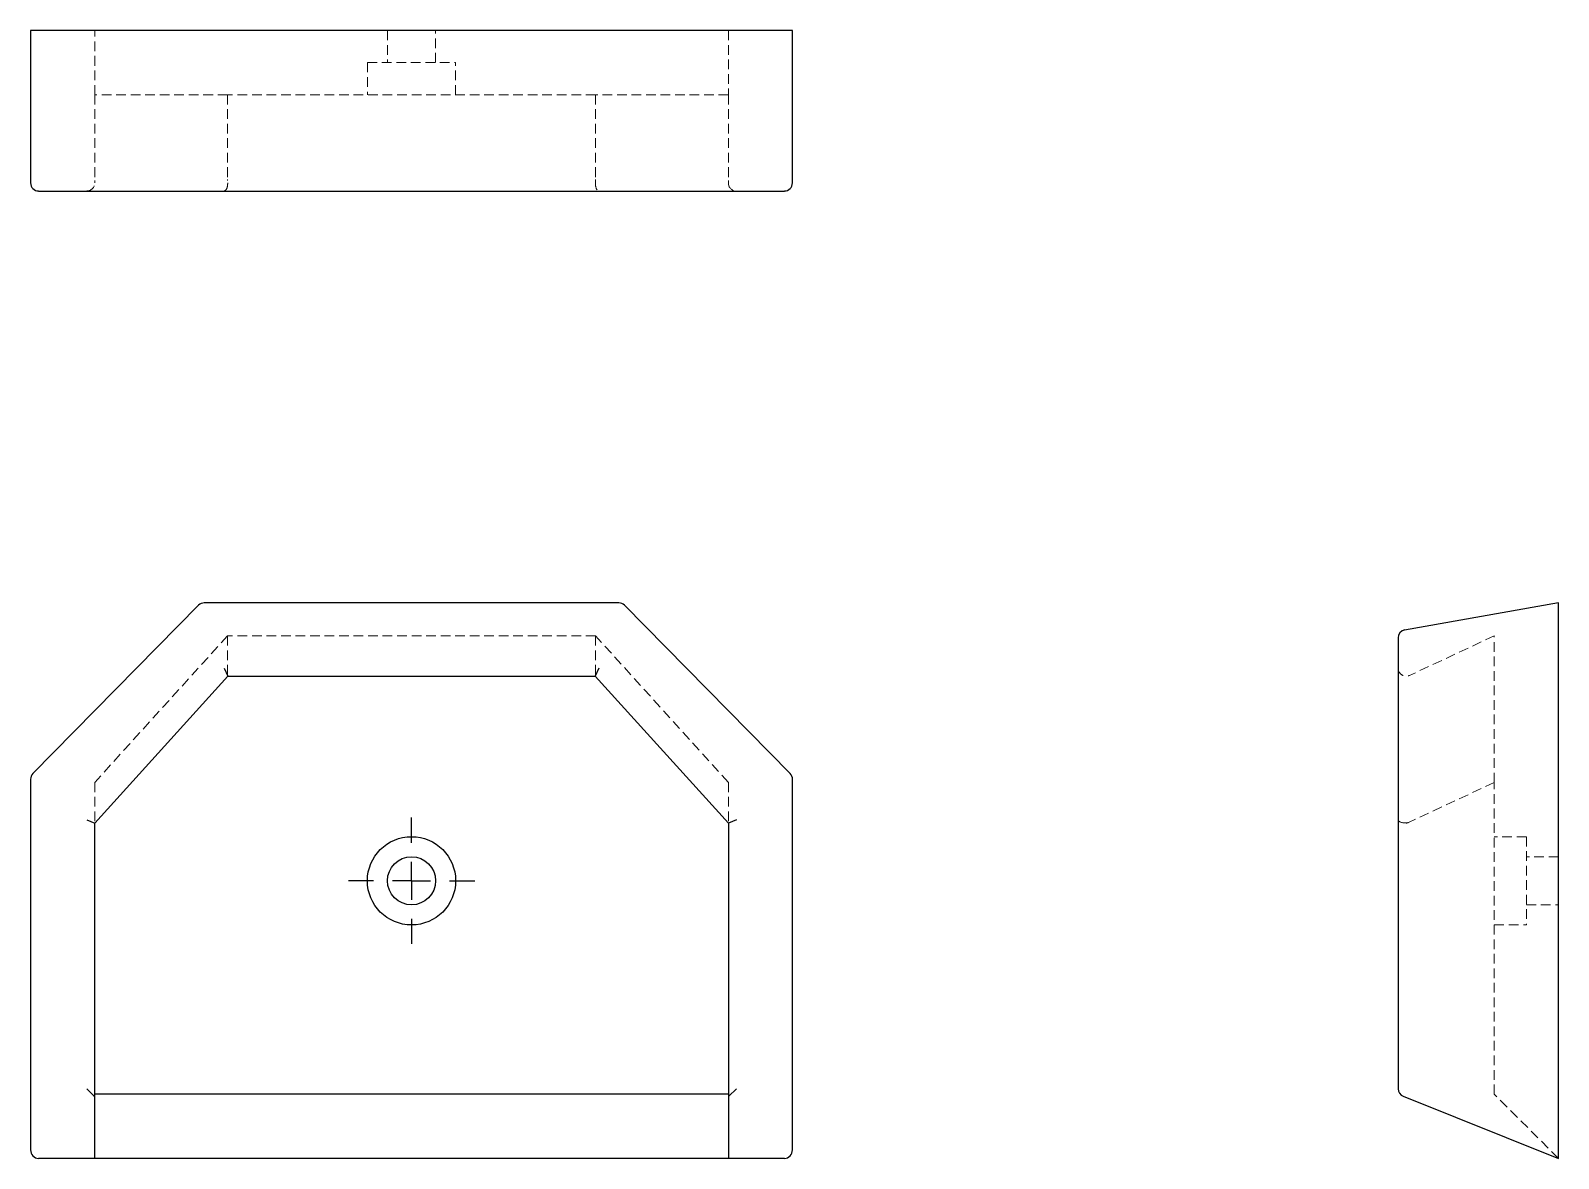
# Model space of a CAD drawing. Header units: millimetres. Extents: x 33 to 234, y 21 to 169.
import ezdxf

# ---------------------------------------------------------------- set-up
doc = ezdxf.new("R2010")
doc.units = ezdxf.units.MM
doc.linetypes.add('HIDDEN', pattern=[1.905, 1.27, -0.635])
doc.layers.add('10', color=7, linetype='Continuous')

# ---------------------------------------------------------------- blocks, each defined once
blk = doc.blocks.new('SW_CENTERMARKSYMBOL_0')
at = {"layer": '10', "color": 0}
for p, q in [((0, 5), (0, 8.29)), ((0, 0), (0, 2.5)), ((-5, 0), (-8.29, 0)), ((0, 0), (-2.5, 0)), ((0, 0), (0, -2.5)), ((0, 0), (2.5, 0)), ((5, 0), (8.29, 0)), ((0, -5), (0, -8.29))]:
    blk.add_line(p, q, dxfattribs=at)

msp = doc.modelspace()

# ---------------------------------------------------------------- linework, layer by layer
at = {"color": 7, "linetype": 'Continuous', "lineweight": 25}
for p, q in [((33, 168.53), (33, 148.53)), ((33.31, 168.53), (33, 168.53)), ((55.05, 168.53), (33.31, 168.53)), ((55.8, 168.53), (55.05, 168.53)), ((110.2, 168.53), (55.8, 168.53)), ((110.95, 168.53), (110.2, 168.53)), ((132.69, 168.53), (110.95, 168.53)), ((133, 168.53), (132.69, 168.53)), ((133, 148.53), (133, 168.53)), ((34.05, 147.47), (55.8, 147.47)), ((55.8, 147.47), (110.2, 147.47)), ((110.2, 147.47), (131.95, 147.47)), ((55.05, 93.13), (33.31, 71.05)), ((110.2, 93.44), (55.8, 93.44)), ((132.69, 71.05), (110.95, 93.13)), ((233.53, 93.44), (213.34, 89.88)), ((233.53, 93.13), (233.53, 93.44)), ((233.53, 71.05), (233.53, 93.13)), ((212.47, 88.85), (212.47, 66.77)), ((58.41, 84.88), (58.88, 83.83)), ((107.59, 84.88), (107.12, 83.83)), ((41.42, 64.56), (58.88, 83.83)), ((58.88, 83.83), (107.12, 83.83)), ((107.12, 83.83), (124.58, 64.56)), ((33, 70.3), (33, 66.77)), ((133, 66.77), (133, 70.3)), ((233.53, 70.3), (233.53, 71.05)), ((233.53, 21.69), (233.53, 70.3)), ((33, 66.77), (33, 29.69)), ((133, 29.69), (133, 66.77)), ((212.47, 66.77), (212.47, 29.69)), ((40.37, 64.97), (41.42, 64.56)), ((41.42, 28.56), (41.42, 64.56)), ((125.63, 64.97), (124.58, 64.56)), ((124.58, 64.56), (124.58, 28.56)), ((33, 29.69), (33, 21.69)), ((41.35, 28.71), (40.37, 29.69)), ((124.58, 28.98), (41.42, 28.98)), ((41.42, 20.56), (41.42, 28.56)), ((124.58, 28.56), (124.58, 20.56)), ((125.63, 29.69), (124.65, 28.71)), ((133, 21.69), (133, 29.69)), ((213.14, 28.71), (233.53, 20.56)), ((41.42, 20.56), (34.05, 20.56)), ((124.58, 20.56), (41.42, 20.56)), ((131.95, 20.56), (124.58, 20.56)), ((233.53, 20.56), (233.53, 21.69))]:
    msp.add_line(p, q, dxfattribs=at)
at = {"color": 7, "linetype": 'HIDDEN', "lineweight": 18}
for p, q in [((41.42, 160.11), (41.42, 168.53)), ((79.84, 168.53), (79.84, 164.32)), ((86.16, 164.32), (86.16, 168.53)), ((124.58, 168.53), (124.58, 160.11)), ((77.21, 164.32), (88.79, 164.32)), ((77.21, 164.32), (77.21, 160.11)), ((88.79, 160.11), (88.79, 164.32)), ((58.85, 160.11), (41.42, 160.11)), ((41.42, 160.11), (41.42, 148.84)), ((58.85, 160.11), (58.85, 148.97)), ((107.15, 160.11), (58.85, 160.11)), ((107.15, 160.11), (107.15, 148.97)), ((124.58, 160.11), (107.15, 160.11)), ((124.58, 160.11), (124.58, 148.84)), ((41.42, 148.53), (41.42, 148.84)), ((124.58, 148.84), (124.58, 148.53)), ((58.85, 89.12), (41.42, 69.89)), ((58.85, 89.12), (58.85, 83.92)), ((107.15, 89.12), (58.85, 89.12)), ((107.15, 89.12), (107.15, 83.92)), ((124.58, 69.89), (107.15, 89.12)), ((225.11, 89.12), (213.97, 83.92)), ((225.11, 69.89), (225.11, 89.12)), ((41.42, 69.89), (41.42, 64.63)), ((124.58, 69.89), (124.58, 64.63)), ((225.11, 69.89), (213.84, 64.63)), ((225.11, 28.98), (225.11, 69.89)), ((41.42, 64.56), (41.42, 64.63)), ((124.58, 64.63), (124.58, 64.56)), ((229.32, 62.77), (225.11, 62.77)), ((229.32, 62.77), (229.32, 51.19)), ((233.53, 60.14), (229.32, 60.14)), ((229.32, 53.82), (233.53, 53.82)), ((225.11, 51.19), (229.32, 51.19)), ((233.53, 20.56), (225.11, 28.98))]:
    msp.add_line(p, q, dxfattribs=at)
at = {"color": 7, "linetype": 'Continuous', "lineweight": 25}
for radius in [5.79, 3.16]:
    msp.add_circle((83, 56.98), radius, dxfattribs=at)
for centre, start, end in [((34.05, 148.53), 180, 270), ((131.95, 148.53), 270, 0), ((213.53, 88.85), 100, 180), ((213.53, 29.69), 180, 248.1986)]:
    msp.add_arc(centre, 1.05, start, end, dxfattribs=at)
at = {"color": 7, "linetype": 'HIDDEN', "lineweight": 18}
for centre, start, end in [((40.37, 148.53), 270, 0), ((125.63, 148.53), 180, 270), ((213.53, 84.88), 180, 287.3877), ((213.53, 84.88), 287.3877, 295)]:
    msp.add_arc(centre, 1.05, start, end, dxfattribs=at)
for centre, major_axis, ratio, start_param, end_param in [((58.41, 148.53), (0, 1.05), 0.443282, 3.141593, 5.015862), ((59.9, 148.53), (0.888, -0.888), 0.63707, 3.708825, 3.841684), ((107.59, 148.53), (0, 1.05), 0.443282, 1.267323, 3.141593), ((106.1, 148.53), (0.888, 0.888), 0.63707, 5.583094, 5.715953), ((59.9, 84.88), (1.03, 1.03), 0.221695, 2.923426, 3.056286), ((106.1, 84.88), (1.03, -1.03), 0.221695, 0.085307, 0.218166), ((213.53, 64.97), (1.05, 0), 0.38573, 3.141593, 4.712389), ((213.53, 66.13), (0, -1.57), 0.671543, 0, 0.303473)]:
    msp.add_ellipse(centre, major_axis=major_axis, ratio=ratio, start_param=start_param, end_param=end_param, dxfattribs=at)
at = {"color": 7, "linetype": 'Continuous', "lineweight": 25}
for centre, major_axis, ratio, start_param, end_param in [((55.8, 92.37), (0, 1.07), 0.984808, 0, 0.785398), ((110.2, 92.37), (0, 1.07), 0.984808, 5.497787, 6.283185), ((34.05, 70.3), (0, 1.07), 0.984808, 0.785398, 1.570796), ((131.95, 70.3), (0, 1.07), 0.984808, 4.712389, 5.497787), ((40.37, 28.56), (1.05, 0), 0.4, 0, 0.380506), ((125.63, 28.56), (1.05, 0), 0.4, 2.761086, 3.141593), ((34.05, 21.69), (0, -1.13), 0.928477, 4.712389, 6.283185), ((131.95, 21.69), (0, -1.13), 0.928477, 0, 1.570796)]:
    msp.add_ellipse(centre, major_axis=major_axis, ratio=ratio, start_param=start_param, end_param=end_param, dxfattribs=at)

# ---------------------------------------------------------------- block references
at = {"layer": '10'}
msp.add_blockref('SW_CENTERMARKSYMBOL_0', (83, 56.98), dxfattribs=at)

doc.saveas('drawing.dxf')
